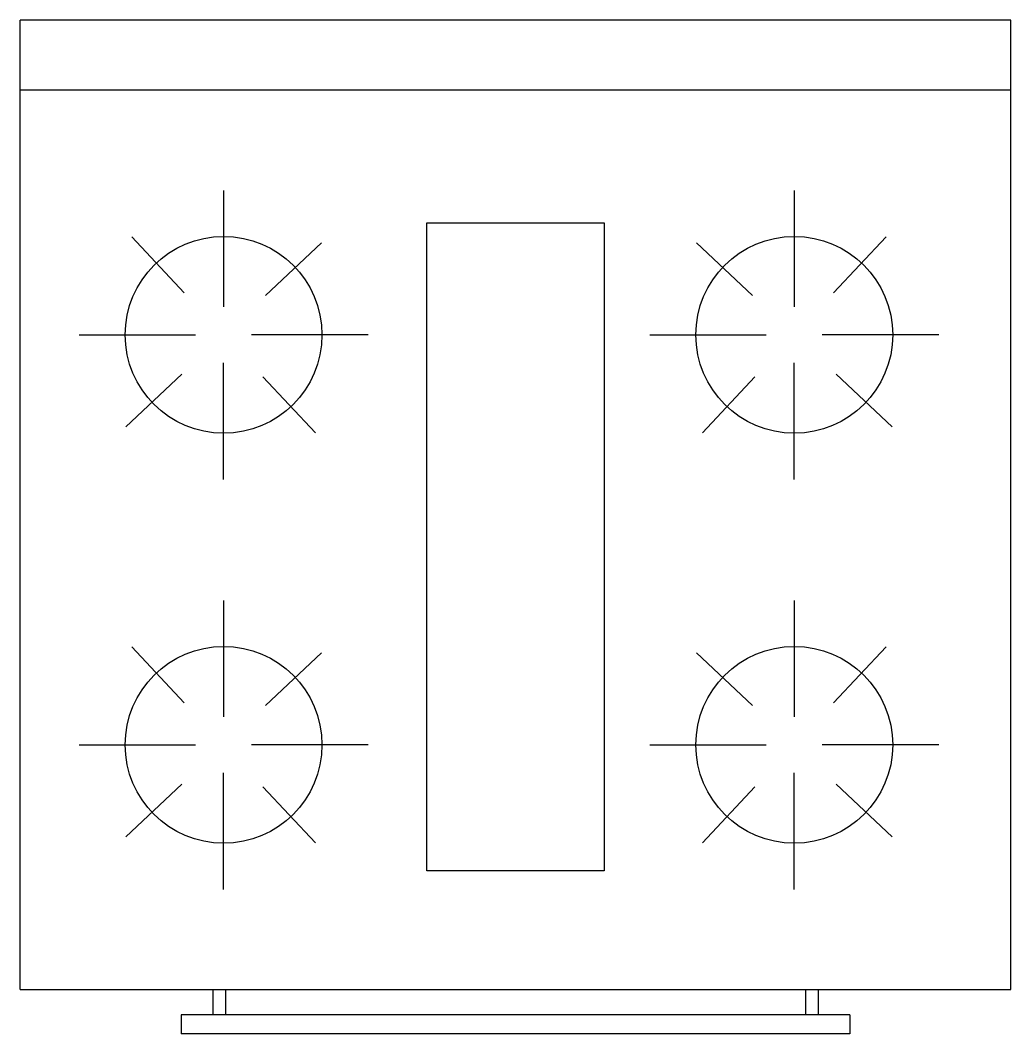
# Model space of a CAD drawing. Header units: inches. Extents: x 7.576 to 8.239, y 12.382 to 13.061.
import ezdxf

# ---------------------------------------------------------------- set-up
doc = ezdxf.new("R2010")
doc.units = ezdxf.units.IN
doc.header["$MEASUREMENT"] = 0

# ---------------------------------------------------------------- blocks, each defined once
blk = doc.blocks.new('C2')
for p, q in [((0.312292, -0.004898), (-0.351169, -0.004898)), ((-0.351169, -0.653774), (-0.351169, -0.004898)), ((0.312292, -0.653774), (0.312292, -0.004898)), ((0.312292, -0.051714), (-0.351169, -0.051714)), ((-0.214961, -0.118771), (-0.214961, -0.196798)), ((0.167297, -0.118771), (0.167297, -0.196798)), ((-0.078754, -0.574295), (-0.078754, -0.140619)), ((-0.078754, -0.140619), (0.039878, -0.140619)), ((0.039878, -0.140619), (0.039878, -0.574295)), ((-0.241324, -0.187435), (-0.276474, -0.149982)), ((0.19366, -0.187435), (0.22881, -0.149982)), ((-0.186872, -0.189162), (-0.149419, -0.154012)), ((0.139208, -0.189162), (0.101755, -0.154012)), ((-0.311715, -0.215524), (-0.233688, -0.215524)), ((-0.118208, -0.215524), (-0.196235, -0.215524)), ((0.070544, -0.215524), (0.148571, -0.215524)), ((0.26405, -0.215524), (0.186024, -0.215524)), ((-0.214961, -0.312277), (-0.214961, -0.234251)), ((-0.214961, -0.312277), (-0.214961, -0.234251)), ((0.167297, -0.312277), (0.167297, -0.234251)), ((0.167297, -0.312277), (0.167297, -0.234251)), ((-0.243051, -0.241887), (-0.280504, -0.277037)), ((0.195387, -0.241887), (0.23284, -0.277037)), ((-0.188599, -0.243614), (-0.153449, -0.281067)), ((0.140935, -0.243614), (0.105784, -0.281067)), ((-0.214961, -0.393274), (-0.214961, -0.4713)), ((0.167297, -0.393274), (0.167297, -0.4713)), ((-0.241324, -0.461937), (-0.276474, -0.424484)), ((0.19366, -0.461937), (0.22881, -0.424484)), ((-0.186872, -0.463664), (-0.149419, -0.428514)), ((0.139208, -0.463664), (0.101755, -0.428514)), ((-0.311715, -0.490027), (-0.233688, -0.490027)), ((-0.118208, -0.490027), (-0.196235, -0.490027)), ((0.070544, -0.490027), (0.148571, -0.490027)), ((0.26405, -0.490027), (0.186024, -0.490027)), ((-0.214961, -0.58678), (-0.214961, -0.508753)), ((-0.214961, -0.58678), (-0.214961, -0.508753)), ((0.167297, -0.58678), (0.167297, -0.508753)), ((0.167297, -0.58678), (0.167297, -0.508753)), ((-0.243051, -0.516389), (-0.280504, -0.55154)), ((0.195387, -0.516389), (0.23284, -0.55154)), ((-0.188599, -0.518116), (-0.153449, -0.555569)), ((0.140935, -0.518116), (0.105784, -0.555569)), ((0.039878, -0.574295), (-0.078754, -0.574295)), ((-0.351169, -0.653774), (0.312292, -0.653774)), ((-0.222184, -0.653774), (-0.222184, -0.670691)), ((-0.213691, -0.653774), (-0.213691, -0.670691)), ((0.174815, -0.653774), (0.174815, -0.670691)), ((0.183308, -0.653774), (0.183308, -0.670691)), ((0.20454, -0.670691), (-0.243417, -0.670691)), ((-0.243417, -0.670691), (-0.243417, -0.683442)), ((0.20454, -0.670691), (0.20454, -0.683442)), ((0.20454, -0.683442), (-0.243417, -0.683442))]:
    blk.add_line(p, q)
for centre in [(-0.214961, -0.215524), (0.167297, -0.215524), (-0.214961, -0.490027), (0.167297, -0.490027)]:
    blk.add_circle(centre, 0.065907)
blk = doc.blocks.new('72427924')
at = {"xscale": 10, "zscale": 10}
blk.add_blockref('C2', (0.19626, -0.01114), dxfattribs=at)
blk = doc.blocks.new('ESTUFA4')
at = {"xscale": 0.1, "zscale": 0.1}
blk.add_blockref('72427924', (-0.00019, 0.01603), dxfattribs=at)

msp = doc.modelspace()

# ---------------------------------------------------------------- block references
msp.add_blockref('ESTUFA4', (7.90725, 13.06067))

doc.saveas('drawing.dxf')
